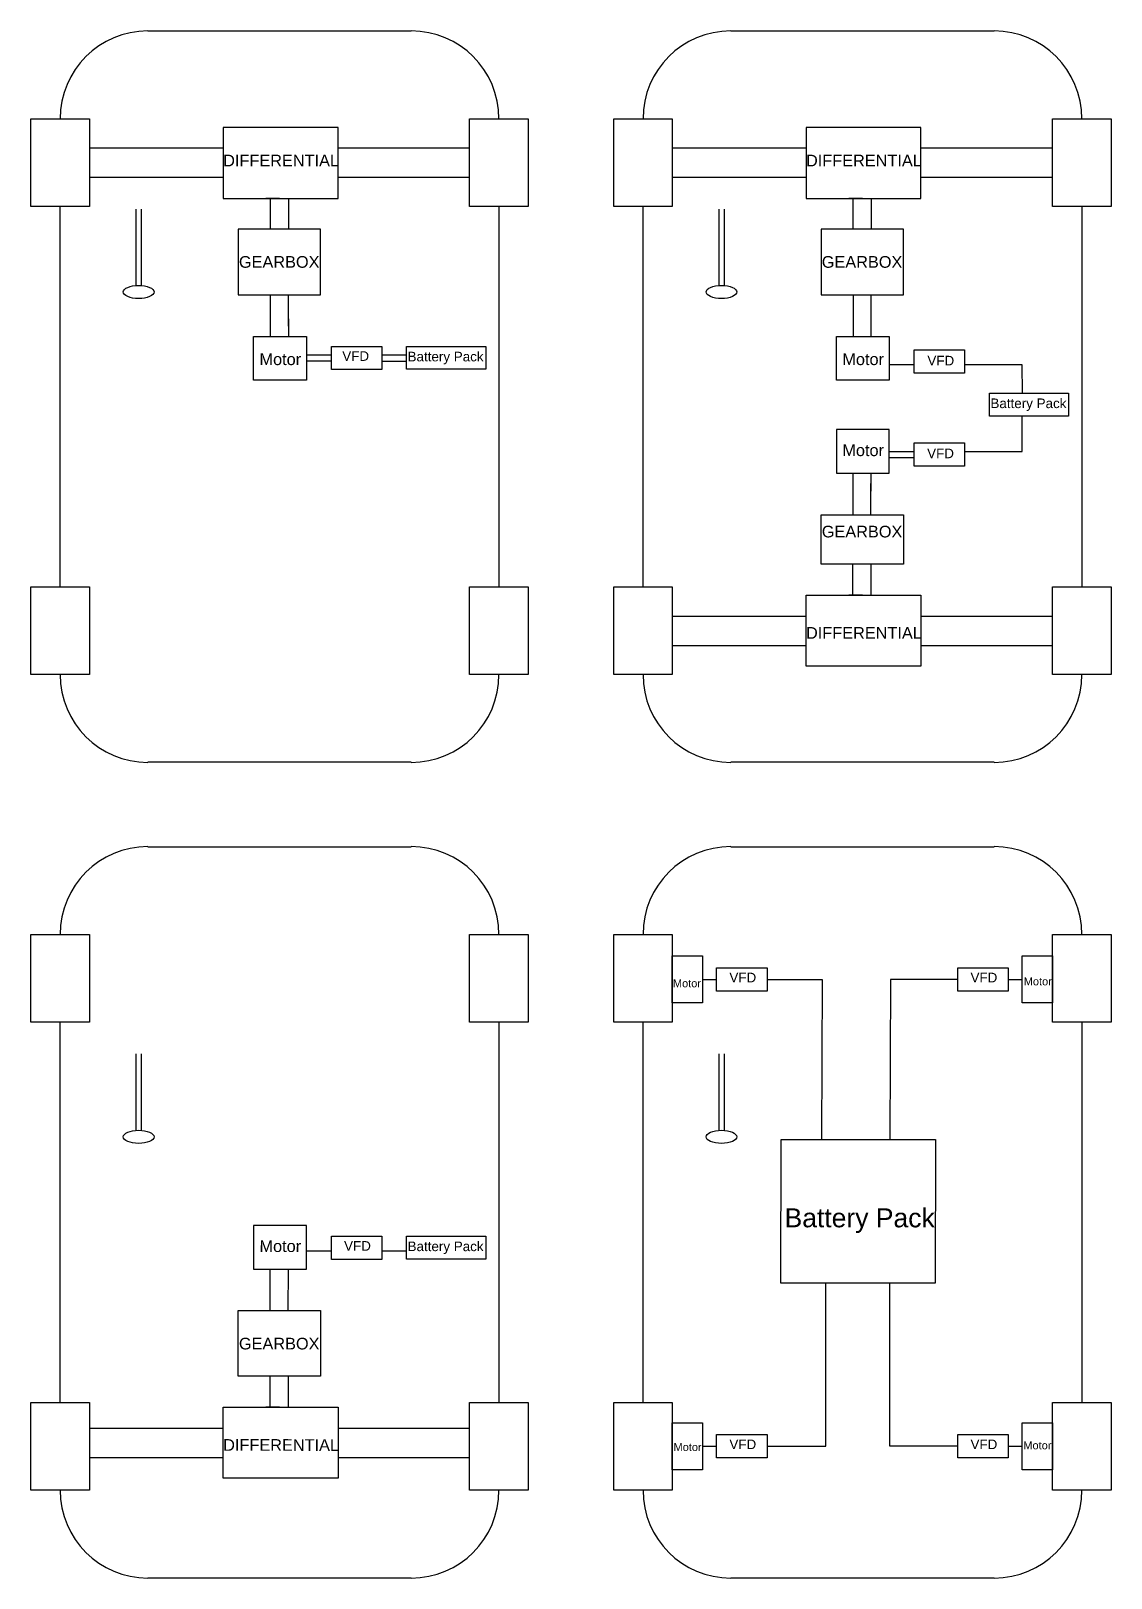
# Model space of a CAD drawing. Header units: inches. Extents: x 90 to 1713, y 482 to 9588.
# Drawn here: x 90 to 1713, y 482 to 2806 of the extents above; entities that cross this region are included whole.
import ezdxf

# ---------------------------------------------------------------- set-up
doc = ezdxf.new("R2010")
doc.units = ezdxf.units.IN
doc.header["$MEASUREMENT"] = 0
doc.styles.get("Standard").update_dxf_attribs({"font": 'Arial.ttf'})

msp = doc.modelspace()

# ---------------------------------------------------------------- linework, layer by layer
for p, q in [((463.8, 2661.4), (379, 2661.4)), ((1339.6, 2661.4), (1254.8, 2661.4)), ((178.1, 2630.6), (379, 2630.6)), ((551.7, 2630.6), (749.4, 2630.6)), ((1053.9, 2630.6), (1254.8, 2630.6)), ((1427.5, 2630.6), (1625.3, 2630.6)), ((178.1, 2586.4), (379, 2586.4)), ((551.7, 2586.4), (749.4, 2586.4)), ((1053.9, 2586.4), (1254.8, 2586.4)), ((1427.5, 2586.4), (1625.3, 2586.4)), ((248, 2538.7), (248, 2423.8)), ((256, 2538.7), (256, 2423.8)), ((463.8, 2554.7), (443.2, 2554.7)), ((449.4, 2554.7), (449.4, 2508.4)), ((477, 2554.7), (477, 2509.4)), ((1123.8, 2538.7), (1123.8, 2423.8)), ((1131.8, 2538.7), (1131.8, 2423.8)), ((1339.6, 2554.7), (1319.1, 2554.7)), ((1325.2, 2554.7), (1325.2, 2508.4)), ((1352.9, 2554.7), (1352.9, 2509.4)), ((442.8, 2508.4), (401.7, 2508.4)), ((1318.6, 2508.4), (1277.5, 2508.4)), ((449.7, 2409.7), (449.7, 2373.9)), ((476.6, 2409.7), (476.6, 2373.9)), ((1325.5, 2409.7), (1325.5, 2373.9)), ((1352.4, 2409.7), (1352.4, 2373.9)), ((449.7, 2373.9), (449.7, 2347.3)), ((449.7, 2373.9), (449.7, 2362.7)), ((476.6, 2373.9), (476.6, 2362.7)), ((477, 2373.9), (477, 2347.3)), ((1325.5, 2373.9), (1325.5, 2362.7)), ((1325.5, 2373.9), (1325.5, 2347.3)), ((1352.4, 2373.9), (1352.4, 2347.3)), ((504.1, 2319.7), (541.4, 2319.7)), ((504.1, 2310.6), (541.4, 2310.6)), ((617.4, 2319.5), (654.7, 2319.5)), ((617.4, 2310.3), (654.7, 2310.3)), ((1379.9, 2305.3), (1417.3, 2305.3)), ((1493.2, 2305.1), (1530.6, 2305.1)), ((1530.6, 2305.1), (1579.3, 2305.1)), ((1579.3, 2305.1), (1579.4, 2262.2)), ((1579.5, 2174.4), (1579.8, 2227.8)), ((1379.9, 2174.6), (1417.3, 2174.6)), ((1379.9, 2165.5), (1417.3, 2165.5)), ((1493.2, 2174.4), (1530.6, 2174.4)), ((1530.6, 2174.4), (1579.5, 2174.4)), ((1325.5, 2115.1), (1325.5, 2141.7)), ((1352.8, 2115.1), (1352.8, 2141.7)), ((1325.5, 2115.1), (1325.5, 2126.4)), ((1325.5, 2079.4), (1325.5, 2115.1)), ((1352.4, 2115.1), (1352.4, 2126.4)), ((1352.4, 2079.4), (1352.4, 2115.1)), ((1318.6, 2005), (1277.5, 2005)), ((1325.2, 1958.7), (1325.2, 2005)), ((1352.9, 1958.7), (1352.9, 2004)), ((1339.6, 1958.7), (1319.1, 1958.7)), ((1053.9, 1927), (1254.8, 1927)), ((1427.5, 1927), (1625.3, 1927)), ((1053.9, 1882.8), (1254.8, 1882.8)), ((1427.5, 1882.8), (1625.3, 1882.8)), ((1339.6, 1852), (1254.8, 1852)), ((1053.9, 1383), (1053.9, 1403.6)), ((1099.4, 1381.4), (1120.5, 1381.4)), ((1196.4, 1381.4), (1279.2, 1381.4)), ((1279.2, 1381.4), (1277.9, 1141.1)), ((1381.9, 1381.4), (1380.6, 1141.1)), ((1482.8, 1381.4), (1381.9, 1381.4)), ((1558.6, 1381.4), (1579.8, 1381.4)), ((248, 1269.4), (248, 1154.5)), ((256, 1269.4), (256, 1154.5)), ((1123.8, 1269.4), (1123.8, 1154.5)), ((1131.8, 1269.4), (1131.8, 1154.5)), ((504.1, 973.8), (541.4, 973.8)), ((617.4, 973.6), (654.7, 973.6)), ((449.7, 919.5), (449.7, 946.1)), ((449.7, 919.5), (449.7, 930.8)), ((476.7, 883.8), (477, 946.1)), ((449.7, 883.8), (449.7, 919.5)), ((1284.6, 680.1), (1284.6, 925)), ((1380.6, 680.1), (1380.6, 925)), ((442.8, 785.1), (401.7, 785.1)), ((449.4, 738.7), (449.4, 785.1)), ((477, 738.7), (477, 784.1)), ((463.8, 738.7), (443.2, 738.7)), ((178.1, 707), (379, 707)), ((178.1, 707), (379, 707)), ((551.7, 707), (749.4, 707)), ((551.7, 707), (749.4, 707)), ((1099.4, 680.1), (1120.5, 680.1)), ((1196.4, 680.1), (1284.6, 680.1)), ((1482.8, 680.1), (1380.6, 680.1)), ((1558.6, 680.1), (1579.8, 680.1)), ((178.1, 662.9), (379, 662.9)), ((178.1, 662.9), (379, 662.9)), ((551.7, 662.9), (749.4, 662.9)), ((551.7, 662.9), (749.4, 662.9)), ((463.8, 632.1), (379, 632.1))]:
    msp.add_line(p, q)
for points in [[(266, 2806.3), (661.5, 2806.3)], [(1141.8, 2806.3), (1537.4, 2806.3)], [(134.1, 1971.2), (134.1, 2542.6)], [(793.4, 2542.6), (793.4, 1971.2)], [(1009.9, 1971.2), (1009.9, 2542.6)], [(1669.2, 2542.6), (1669.2, 1971.2)], [(661.5, 1707.5), (266, 1707.5)], [(1537.4, 1707.5), (1141.8, 1707.5)], [(266, 1580.8), (661.5, 1580.8)], [(1141.8, 1580.8), (1537.4, 1580.8)], [(134.1, 745.7), (134.1, 1317.1)], [(793.4, 1317.1), (793.4, 745.7)], [(1009.9, 745.7), (1009.9, 1317.1)], [(1669.2, 1317.1), (1669.2, 745.7)], [(661.5, 482), (266, 482)], [(1537.4, 482), (1141.8, 482)]]:
    msp.add_lwpolyline(points)
for points in [[(90.2, 2542.6), (90.2, 2674.4), (178.1, 2674.4), (178.1, 2542.6)], [(749.4, 2542.6), (749.4, 2674.4), (837.3, 2674.4), (837.3, 2542.6)], [(966, 2542.6), (966, 2674.4), (1053.9, 2674.4), (1053.9, 2542.6)], [(1625.3, 2542.6), (1625.3, 2674.4), (1713.2, 2674.4), (1713.2, 2542.6)], [(379, 2661.4), (379, 2554.7), (551.7, 2554.7), (551.7, 2661.4)], [(1254.8, 2661.4), (1254.8, 2554.7), (1427.5, 2554.7), (1427.5, 2661.4)], [(401.7, 2508.4), (401.7, 2409.7), (525.3, 2409.7), (525.3, 2508.4)], [(1277.5, 2508.4), (1277.5, 2409.7), (1401.2, 2409.7), (1401.2, 2508.4)], [(424.7, 2347.3), (504.1, 2347.3), (504.1, 2281.5), (424.7, 2281.5)], [(541.6, 2332.4), (617.4, 2332.4), (617.4, 2297.5), (541.6, 2297.5)], [(654.7, 2332.4), (773.5, 2332.4), (773.5, 2298.1), (654.7, 2298.1)], [(1300.5, 2347.3), (1379.9, 2347.3), (1379.9, 2281.5), (1300.5, 2281.5)], [(1417.4, 2327.1), (1493.2, 2327.1), (1493.2, 2292.2), (1417.4, 2292.2)], [(1530.6, 2262.2), (1649.4, 2262.2), (1649.4, 2227.8), (1530.6, 2227.8)], [(1300.5, 2141.7), (1379.9, 2141.7), (1379.9, 2207.5), (1300.5, 2207.5)], [(1417.4, 2187.3), (1493.2, 2187.3), (1493.2, 2152.4), (1417.4, 2152.4)], [(1277.5, 2005), (1277.5, 2079.4), (1401.2, 2079.4), (1401.2, 2005)], [(90.2, 1839.3), (90.2, 1971.2), (178.1, 1971.2), (178.1, 1839.3)], [(749.4, 1839.3), (749.4, 1971.2), (837.3, 1971.2), (837.3, 1839.3)], [(966, 1839.3), (966, 1971.2), (1053.9, 1971.2), (1053.9, 1839.3)], [(1254.8, 1852), (1254.8, 1958.7), (1427.5, 1958.7), (1427.5, 1852)], [(1625.3, 1839.3), (1625.3, 1971.2), (1713.2, 1971.2), (1713.2, 1839.3)], [(90.2, 1317.1), (90.2, 1449), (178.1, 1449), (178.1, 1317.1)], [(749.4, 1317.1), (749.4, 1449), (837.3, 1449), (837.3, 1317.1)], [(966, 1317.1), (966, 1449), (1053.9, 1449), (1053.9, 1317.1)], [(1625.3, 1317.1), (1625.3, 1449), (1713.2, 1449), (1713.2, 1317.1)], [(1053.9, 1416.7), (1099.4, 1416.7), (1099.4, 1346.1), (1053.9, 1346.1)], [(1120.5, 1398.9), (1196.4, 1398.9), (1196.4, 1363.9), (1120.5, 1363.9)], [(1482.8, 1398.9), (1558.6, 1398.9), (1558.6, 1363.9), (1482.8, 1363.9)], [(1579.8, 1416.7), (1625.3, 1416.7), (1625.3, 1346.1), (1579.8, 1346.1)], [(1217.5, 1141.1), (1449.5, 1141.1), (1448.8, 925), (1216.8, 925)], [(424.7, 946.1), (504.1, 946.1), (504.1, 1011.9), (424.7, 1011.9)], [(541.6, 995.6), (617.4, 995.6), (617.4, 960.7), (541.6, 960.7)], [(654.7, 995.6), (773.5, 995.6), (773.5, 961.3), (654.7, 961.3)], [(401.7, 785.1), (401.7, 883.8), (525.3, 883.8), (525.3, 785.1)], [(90.2, 613.9), (90.2, 745.7), (178.1, 745.7), (178.1, 613.9)], [(749.4, 613.9), (749.4, 745.7), (837.3, 745.7), (837.3, 613.9)], [(966, 613.9), (966, 745.7), (1053.9, 745.7), (1053.9, 613.9)], [(1625.3, 613.9), (1625.3, 745.7), (1713.2, 745.7), (1713.2, 613.9)], [(379, 632.1), (379, 738.7), (551.7, 738.7), (551.7, 632.1)], [(1053.9, 715.4), (1099.4, 715.4), (1099.4, 644.8), (1053.9, 644.8)], [(1120.5, 697.6), (1196.4, 697.6), (1196.4, 662.6), (1120.5, 662.6)], [(1482.8, 697.6), (1558.6, 697.6), (1558.6, 662.6), (1482.8, 662.6)], [(1579.8, 715.4), (1625.3, 715.4), (1625.3, 644.8), (1579.8, 644.8)]]:
    msp.add_lwpolyline(points, close=True)
for centre, start, end in [((266, 2674.4), 90, 180), ((661.5, 2674.4), 0, 90), ((1141.8, 2674.4), 90, 180), ((1537.4, 2674.4), 0, 90), ((266, 1839.3), 180, 270), ((661.5, 1839.3), 270, 0), ((1141.8, 1839.3), 180, 270), ((1537.4, 1839.3), 270, 0), ((266, 1449), 90, 180), ((661.5, 1449), 0, 90), ((1141.8, 1449), 90, 180), ((1537.4, 1449), 0, 90), ((266, 613.9), 180, 270), ((661.5, 613.9), 270, 0), ((1141.8, 613.9), 180, 270), ((1537.4, 613.9), 270, 0)]:
    msp.add_arc(centre, 131.9, start, end)
for centre in [(252, 2414.1), (1127.8, 2414.1), (252, 1144.8), (1127.8, 1144.8)]:
    msp.add_ellipse(centre, major_axis=(23.1, 0), ratio=0.426647)

# ---------------------------------------------------------------- texts
for s, height, rotation, p in [('DIFFERENTIAL', 17.524, 0.0224, (379, 2602.8)), ('DIFFERENTIAL', 17.524, 0.0224, (1254.8, 2602.8)), ('GEARBOX', 17.52, 0.0224, (402.7, 2450.5)), ('GEARBOX', 17.52, 0.0224, (1278.5, 2450.5)), ('VFD', 14.42, 359.9776, (558, 2310.6)), ('Battery Pack', 14.425, 359.9776, (656.1, 2309.9)), ('Motor', 17.52, 0.0224, (433.6, 2304.3)), ('Motor', 17.52, 0.0224, (1309.4, 2304.3)), ('VFD', 14.42, 359.9776, (1437.2, 2303.8)), ('Battery Pack', 14.425, 359.9776, (1531.9, 2239.7)), ('Motor', 17.52, 359.9776, (1309.4, 2167.6)), ('VFD', 14.42, 359.9776, (1436.8, 2164.4)), ('GEARBOX', 17.52, 359.9776, (1278.5, 2045.4)), ('DIFFERENTIAL', 17.524, 359.9776, (1254.8, 1893.2)), ('VFD', 14.42, 359.9776, (1139.7, 1377)), ('VFD', 14.42, 359.9776, (1502, 1377)), ('Battery Pack', 28.49, 359.9776, (1222.6, 1009)), ('Motor', 17.52, 359.9776, (433.6, 971.9)), ('VFD', 14.42, 359.9776, (560.7, 973.8)), ('Battery Pack', 14.425, 359.9776, (656.1, 973.2)), ('GEARBOX', 17.52, 359.9776, (402.7, 825.5)), ('DIFFERENTIAL', 17.524, 359.9776, (379, 673.2)), ('VFD', 14.42, 359.9776, (1139.7, 675.7)), ('VFD', 14.42, 359.9776, (1502, 675.7))]:
    msp.add_text(s, height=height, rotation=rotation).set_placement(p)
for p in [(1054.8, 1369.6), (1582, 1372.5), (1055.8, 672.9), (1581.4, 675.5)]:
    msp.add_text('Motor', height=11.82).set_placement(p)

doc.saveas('drawing.dxf')
